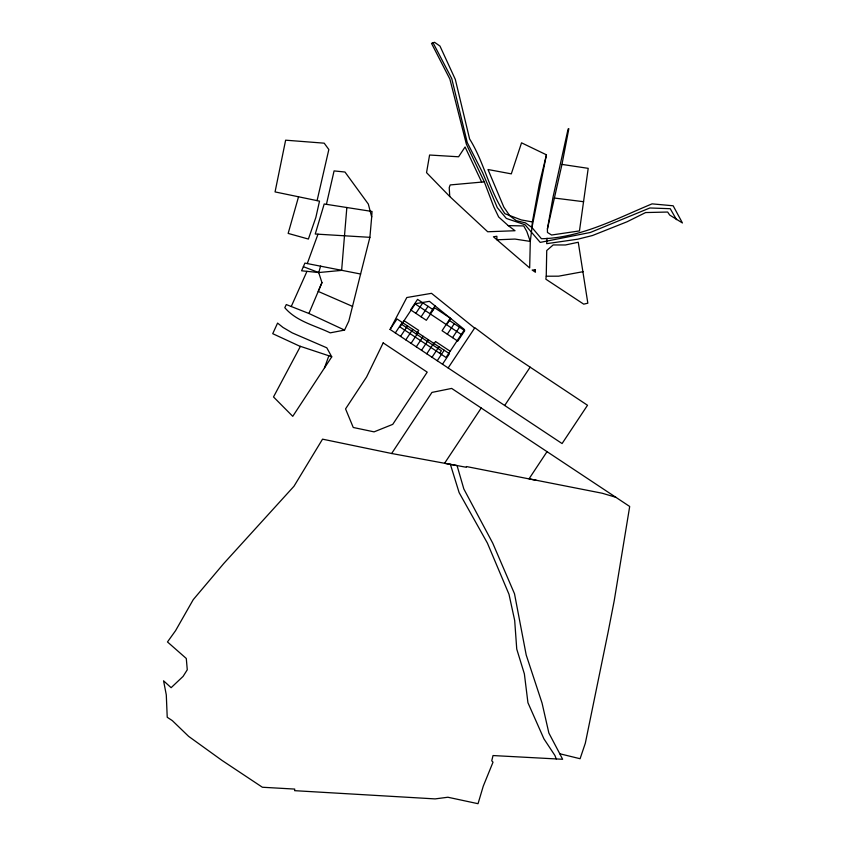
<?xml version="1.0" encoding="UTF-8"?>
<svg xmlns="http://www.w3.org/2000/svg" width="846" height="846" viewBox="0 0 846 846"><rect width="100%" height="100%" fill="white"/><g stroke="black" fill="none" stroke-linecap="round" stroke-linejoin="round"><path stroke-width="1.27" d="M546.241 276.219L546.738 250.511L553.178 244.938L565.382 244.98L578.262 242.252L587.833 303.185L583.719 304.158L545.86 279.191L546.241 276.219L558.603 276.177L583.127 271.682M371.69 216.946L372.029 211.458L324.198 203.981L315.251 234.025L369.892 237.324L371.69 216.946L368.327 204.076L344.967 172.024L334.075 170.913L326.419 204.341M547.045 238.244L546.675 243.669L577.755 239.196L592.464 235.526L627.055 221.779L645.604 212.558L667.653 212.039L669.694 215.053L682.426 222.963L673.152 205.779L652.065 203.865C616.364 218.659 580.938 237.916 541.44 238.741L531.975 227.542L525.472 222.889L516.272 220.669L509.715 215.688L503.814 207.08L487.983 169.507L511.312 173.864L521.538 142.826L546.431 154.818L531.975 227.542L530.294 241.417L529.67 267.939L493.419 236.774L496.866 236.267L496.94 239.799L514.971 239.069L530.294 241.417L526.762 231.328L523.706 225.924L508.245 225.618L498.664 216.988L493.715 206.688L484.303 181.858L466.379 144.18L449.892 79.09L431.502 43.358L434.537 42.3L439.973 46.065L455.317 79.408L469.604 138.956C484.388 162.548 489.189 190.847 504.903 213.689L521.337 219.939L532.377 221.938L531.975 227.542M346.849 207.46L341.625 270.382L318.709 272.549L301.599 270.794L304.909 263.106L360.608 274.019L369.892 237.324M561.966 164.41L588.203 168.343L579.468 230.916L551.571 235.019L547.447 232.449L547.415 228.97L553.009 197.234L568.1 128.994L568.85 128.677L561.966 164.41L547.415 228.97M532.377 221.938L539.378 183.846L546.431 154.818M317.081 200.629L328.84 149.52L324.198 143.175L285.631 140.182L275.056 191.915L319.513 201.137L315.854 217.454L308.388 239.048L288.158 233.411L298.543 196.79M344.544 330.088L308.906 313.475L286.286 304.56L284.806 307.701C296.407 321.395 314.733 325.403 330.226 332.848L344.544 330.088L348.816 321.11L360.608 274.019M352.645 306.432L318.233 291.426L321.956 282.596L318.709 272.549L320.613 266.078M324.452 367.968L328.861 355.775L331.748 356.843L292.748 416.338L273.512 396.943L300.425 346.352M307.278 263.561L317.99 234.173M308.906 313.475L321.956 282.596M291.246 306.516L306.971 271.344M448.147 367.936L474.86 327.709L505.601 350.857L587.515 405.266L562.082 443.558L390.08 329.443L406.81 297.528L431.513 293.329L474.617 328.068M559.788 753.765L562.611 759.274L493.028 755.552L491.738 760.787L493.028 762.161L483.267 786.146L478.032 803.7L447.894 797.239L435.087 798.899L294.609 790.672L294.736 789.085L262.387 787.245L221.959 760.385L188.626 736.358L172.33 720.633L167.222 717.26L166.292 694.873L163.574 680.808L171.125 687.682L183.096 676.388L187.273 669.789L186.289 658.474L167.476 641.945L175.577 630.651L193.237 599.655L223.725 563.552L293.985 486.249L322.538 439.159L391.645 453.498L431.946 392.417L451.669 388.42L629.699 506.479L614.228 600.66L608.094 632.184L585.326 743.2L580.092 758.725L559.788 753.765L548.874 733.059L542.053 703.079L526.201 654.973L514.505 593.765L492.742 543.153L463.841 488.988L457.052 465.575L444.573 463.28L481.226 408.015M390.08 329.443L397.028 318.963L449.448 353.713L442.5 364.192M395.325 332.922L402.273 322.442M400.56 336.401L407.518 325.911M415.851 313.337L422.799 302.847M405.805 339.87L412.753 329.39M421.097 316.806L428.044 306.326M416.317 334.085L418.749 330.405L404.071 320.676M435.034 305.85L429.874 313.633L415.185 303.904M411.05 343.349L417.998 332.859M416.295 346.818L423.243 336.338M421.53 350.297L428.478 339.817M426.775 353.776L433.723 343.286M433.089 345.21L435.521 341.53L450.167 351.238M450.77 318.54L446.646 324.758L461.292 334.466M432.02 357.245L438.968 346.765M447.301 334.181L454.26 323.701M439.709 353.29L441.401 350.73L401.639 324.335M437.255 360.724L444.203 350.233M452.547 337.66L459.494 327.169M547.034 451.658L529.046 478.825L602.225 493.239L615.867 497.289M504.692 405.477L530.156 367.164M484.303 181.858L450.178 184.936L449.237 187.558L449.744 196.505L487.708 231.762L515.024 230.725L508.245 225.618M554.31 198.038L583.603 201.708M391.645 453.498L466.305 467.278L466.453 466.548L536.449 480.359M328.861 355.775L299.273 345.972L272.729 333.684L277.583 323.098L282.998 327.434L292.219 332.869L326.799 347.801L331.748 356.843M303.365 266.691L318.709 272.549M433.289 309.795L417.564 299.378L410.617 309.858L426.342 320.285L434.633 307.775L450.358 318.202L442.067 330.712L457.792 341.128L464.74 330.649L449.015 320.222M430.455 314.067L446.18 324.494M449.744 196.505L426.543 172.637L429.588 155.019L458.585 156.785L465.078 146.993L481.681 182.091M676.504 219.664L670.254 208.708L649.844 207.979L590.371 232.46L540.224 242.39L525.059 224.782L506.342 218.437L497.289 207.64L482.654 172.721L467.256 142.583L451.743 78.551L433.067 42.808M556.245 758.936L554.934 755.52L543.915 738.822L527.936 702.719L524.372 673.892L516.747 649.083L514.685 620.456L508.996 594.294L487.391 543.079L459.135 492.636L450.379 464.338M383.185 342.884L366.561 377.041L345.559 408.893L353.258 427.484L374.08 431.862L392.745 424.364L427.209 372.145L383.185 342.884M415.301 303.735L399.925 326.926L446.032 357.477L464.507 329.612L429.43 301.335L415.301 303.735M535.18 269.842L532.166 270.054L535.455 272.253L535.18 269.842"/></g></svg>
